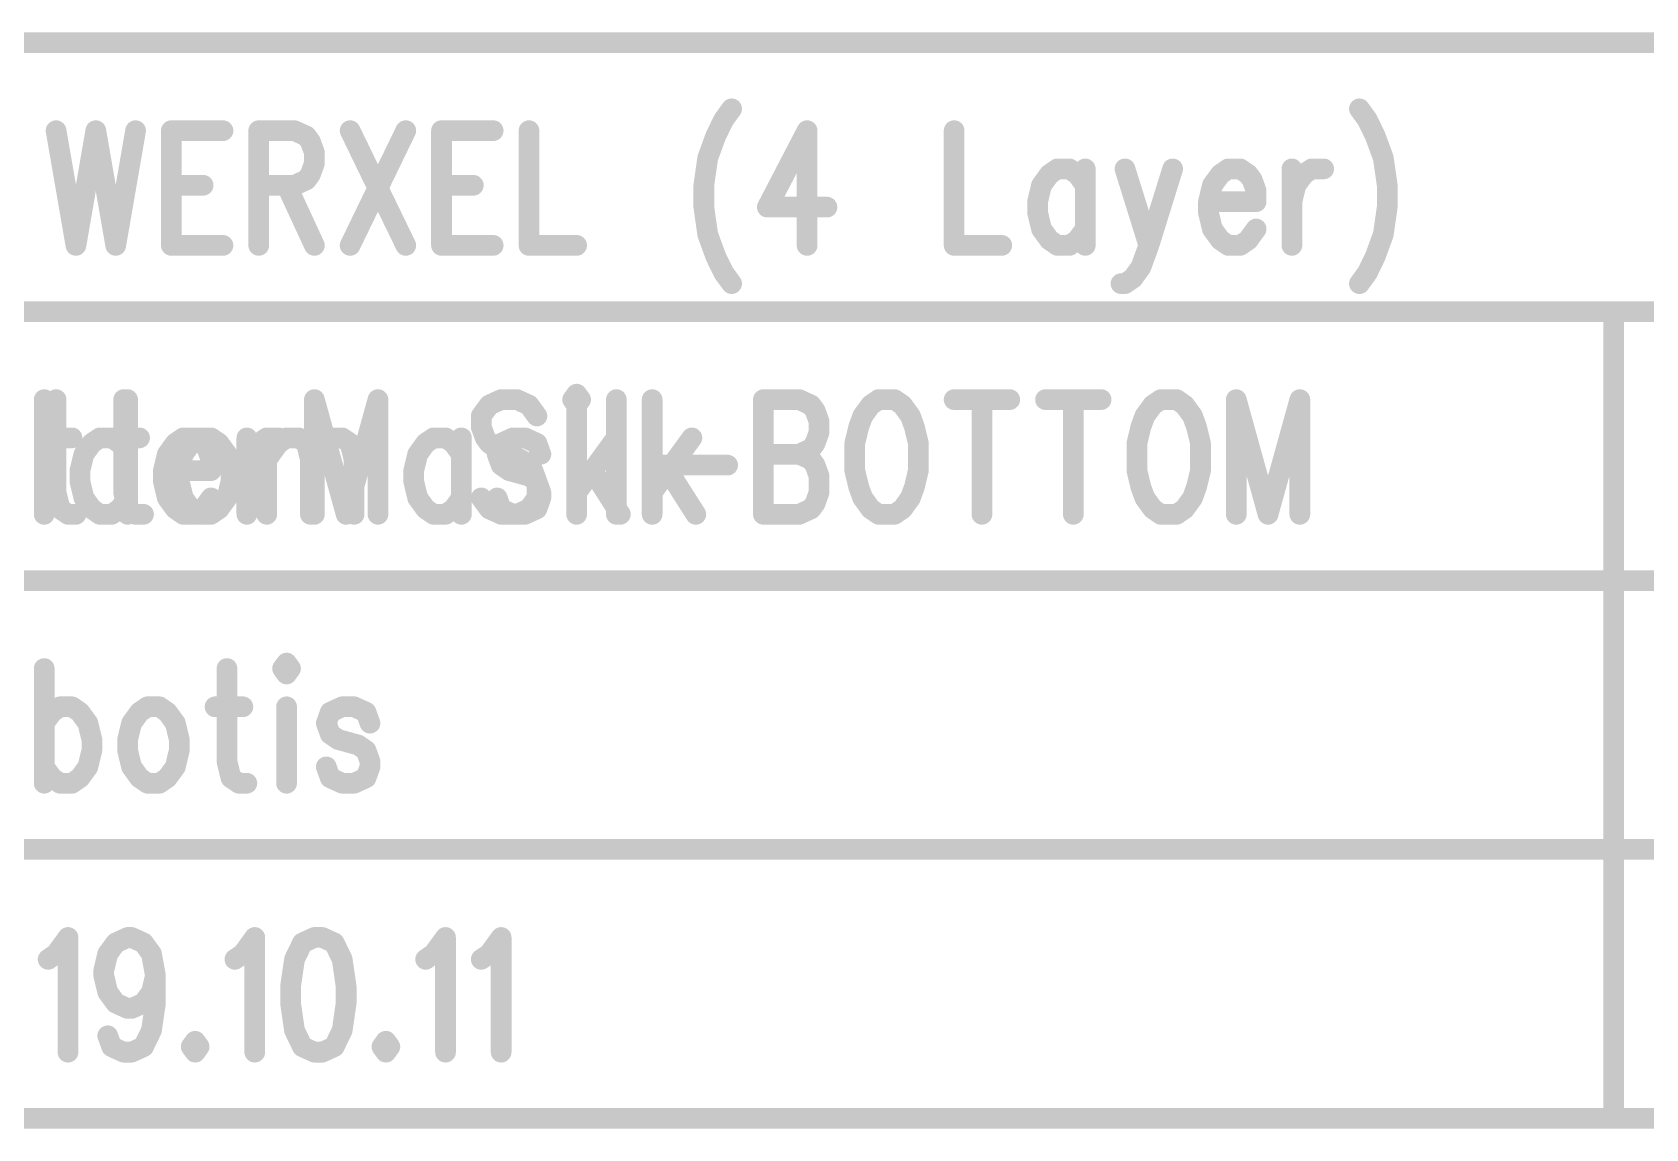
# Model space of a CAD drawing. Extents: x 100 to 144.1, y 92.1 to 144.1.
# Drawn here: x 105.36 to 113.15, y 92.1 to 97.4 of the extents above; entities that cross this region are included whole.
import ezdxf

# ---------------------------------------------------------------- set-up
doc = ezdxf.new("R2010")
doc.units = 0
doc.layers.get('0').update_dxf_attribs({"linetype": 'CONTINUOUS'})
doc.layers.add('MASK-BOTTOM_PHO', color=5, linetype='CONTINUOUS')
doc.layers.add('SILK-BOTTOM_PHO', color=14, linetype='CONTINUOUS')

# ---------------------------------------------------------------- blocks, each defined once
blk = doc.blocks.new('ROUND_1')
at = {"const_width": 0.050038}
blk.add_lwpolyline([(-0.025018, 0, 1), (0.025018, 0, 1)], format="xyb", close=True, dxfattribs=at)

msp = doc.modelspace()

# ---------------------------------------------------------------- linework, layer by layer
at = {"layer": 'MASK-BOTTOM_PHO', "const_width": 0.100076}
for points in [[(127.625094, 97.350072), (100.32492, 97.350072)], [(108.698284, 96.9772), (108.659676, 96.897952)], [(108.736638, 97.030032), (108.698284, 96.9772)], [(111.770922, 97.030032), (111.809276, 96.9772)], [(111.809276, 96.9772), (111.84763, 96.897952)], [(105.471722, 96.924368), (105.567734, 96.369886)], [(105.663746, 96.924368), (105.567734, 96.369886)], [(105.663746, 96.924368), (105.760012, 96.369886)], [(105.856024, 96.924368), (105.760012, 96.369886)], [(106.028744, 96.924368), (106.028744, 96.369886)], [(106.028744, 96.924368), (106.278426, 96.924368)], [(106.451146, 96.924368), (106.451146, 96.369886)], [(106.451146, 96.924368), (106.62412, 96.924368)], [(106.62412, 96.924368), (106.681778, 96.897952)], [(106.681778, 96.897952), (106.700828, 96.871536)], [(106.892852, 96.924368), (107.161838, 96.369886)], [(107.161838, 96.924368), (106.892852, 96.369886)], [(107.334558, 96.924368), (107.334558, 96.369886)], [(107.334558, 96.924368), (107.58424, 96.924368)], [(107.757214, 96.924368), (107.757214, 96.369886)], [(108.659676, 96.897952), (108.621322, 96.792542)], [(109.101382, 96.924368), (108.909358, 96.554798)], [(109.101382, 96.924368), (109.101382, 96.369886)], [(109.812074, 96.924368), (109.812074, 96.369886)], [(111.84763, 96.897952), (111.886238, 96.792542)], [(106.700828, 96.871536), (106.720132, 96.818704)], [(106.720132, 96.818704), (106.720132, 96.766126)], [(106.720132, 96.766126), (106.700828, 96.713294)], [(108.621322, 96.792542), (108.602272, 96.660462)], [(110.311438, 96.73971), (110.27283, 96.713294)], [(110.369096, 96.73971), (110.311438, 96.73971)], [(110.40745, 96.713294), (110.369096, 96.73971)], [(110.445804, 96.73971), (110.445804, 96.369886)], [(110.637828, 96.73971), (110.753144, 96.369886)], [(110.868206, 96.73971), (110.753144, 96.369886)], [(111.137192, 96.73971), (111.098838, 96.713294)], [(111.19485, 96.73971), (111.137192, 96.73971)], [(111.233204, 96.713294), (111.19485, 96.73971)], [(111.444532, 96.73971), (111.444532, 96.369886)], [(111.501936, 96.713294), (111.540544, 96.73971)], [(111.540544, 96.73971), (111.597948, 96.73971)], [(111.886238, 96.792542), (111.905288, 96.660462)], [(106.028744, 96.660462), (106.182414, 96.660462)], [(106.62412, 96.660462), (106.451146, 96.660462)], [(106.585766, 96.660462), (106.720132, 96.369886)], [(106.681778, 96.686878), (106.62412, 96.660462)], [(106.700828, 96.713294), (106.681778, 96.686878)], [(107.334558, 96.660462), (107.488228, 96.660462)], [(108.602272, 96.660462), (108.602272, 96.554798)], [(110.234476, 96.660462), (110.215426, 96.581214)], [(110.27283, 96.713294), (110.234476, 96.660462)], [(110.445804, 96.660462), (110.40745, 96.713294)], [(111.06023, 96.660462), (111.04118, 96.581214)], [(111.098838, 96.713294), (111.06023, 96.660462)], [(111.252508, 96.686878), (111.233204, 96.713294)], [(111.271558, 96.634046), (111.252508, 96.686878)], [(111.444532, 96.581214), (111.463582, 96.660462)], [(111.463582, 96.660462), (111.501936, 96.713294)], [(111.905288, 96.660462), (111.905288, 96.554798)], [(110.215426, 96.581214), (110.215426, 96.528382)], [(111.04118, 96.581214), (111.271558, 96.581214)], [(111.04118, 96.581214), (111.04118, 96.528382)], [(111.271558, 96.581214), (111.271558, 96.634046)], [(108.602272, 96.554798), (108.621322, 96.422718)], [(108.909358, 96.554798), (109.197394, 96.554798)], [(110.215426, 96.528382), (110.234476, 96.449134)], [(111.04118, 96.528382), (111.06023, 96.449134)], [(111.905288, 96.554798), (111.886238, 96.422718)], [(108.621322, 96.422718), (108.659676, 96.317054)], [(110.234476, 96.449134), (110.27283, 96.396302)], [(110.40745, 96.396302), (110.445804, 96.449134)], [(111.06023, 96.449134), (111.098838, 96.396302)], [(111.233204, 96.396302), (111.271558, 96.449134)], [(111.886238, 96.422718), (111.84763, 96.317054)], [(106.028744, 96.369886), (106.278426, 96.369886)], [(107.334558, 96.369886), (107.58424, 96.369886)], [(107.757214, 96.369886), (107.987592, 96.369886)], [(109.812074, 96.369886), (110.042452, 96.369886)], [(110.27283, 96.396302), (110.311438, 96.369886)], [(110.311438, 96.369886), (110.369096, 96.369886)], [(110.369096, 96.369886), (110.40745, 96.396302)], [(110.753144, 96.369886), (110.714536, 96.264222)], [(111.098838, 96.396302), (111.137192, 96.369886)], [(111.137192, 96.369886), (111.19485, 96.369886)], [(111.19485, 96.369886), (111.233204, 96.396302)], [(108.659676, 96.317054), (108.698284, 96.237806)], [(110.714536, 96.264222), (110.676182, 96.21139)], [(111.84763, 96.317054), (111.809276, 96.237806)], [(108.698284, 96.237806), (108.736638, 96.184974)], [(110.637828, 96.184974), (110.618524, 96.184974)], [(110.676182, 96.21139), (110.637828, 96.184974)], [(111.809276, 96.237806), (111.770922, 96.184974)], [(120.474994, 96.0501), (100.000054, 96.0501)], [(113.000028, 96.0501), (113.000028, 92.14993)], [(105.414318, 95.624396), (105.414318, 95.069914)], [(105.817416, 95.624396), (105.817416, 95.069914)], [(106.720132, 95.624396), (106.720132, 95.069914)], [(106.720132, 95.624396), (106.873802, 95.069914)], [(107.027472, 95.624396), (106.873802, 95.069914)], [(107.027472, 95.624396), (107.027472, 95.069914)], [(107.987592, 95.624396), (107.987592, 95.069914)], [(108.890308, 95.624396), (108.890308, 95.069914)], [(108.890308, 95.624396), (109.063028, 95.624396)], [(109.063028, 95.624396), (109.120686, 95.59798)], [(109.120686, 95.59798), (109.13999, 95.571564)], [(109.13999, 95.571564), (109.15904, 95.518732)], [(109.408722, 95.59798), (109.370368, 95.545148)], [(109.447076, 95.624396), (109.408722, 95.59798)], [(109.524038, 95.624396), (109.447076, 95.624396)], [(109.562392, 95.59798), (109.524038, 95.624396)], [(109.600746, 95.545148), (109.562392, 95.59798)], [(109.812074, 95.624396), (110.080806, 95.624396)], [(109.94644, 95.624396), (109.94644, 95.069914)], [(110.25378, 95.624396), (110.522512, 95.624396)], [(110.388146, 95.624396), (110.388146, 95.069914)], [(110.772194, 95.59798), (110.73384, 95.545148)], [(110.810802, 95.624396), (110.772194, 95.59798)], [(110.88751, 95.624396), (110.810802, 95.624396)], [(110.925864, 95.59798), (110.88751, 95.624396)], [(110.964218, 95.545148), (110.925864, 95.59798)], [(111.175546, 95.624396), (111.175546, 95.069914)], [(111.175546, 95.624396), (111.329216, 95.069914)], [(111.482886, 95.624396), (111.329216, 95.069914)], [(111.482886, 95.624396), (111.482886, 95.069914)], [(109.15904, 95.518732), (109.15904, 95.4659)], [(109.351064, 95.492316), (109.332014, 95.413322)], [(109.370368, 95.545148), (109.351064, 95.492316)], [(109.62005, 95.492316), (109.600746, 95.545148)], [(109.6391, 95.413322), (109.62005, 95.492316)], [(110.714536, 95.492316), (110.695486, 95.413322)], [(110.73384, 95.545148), (110.714536, 95.492316)], [(110.983522, 95.492316), (110.964218, 95.545148)], [(111.002826, 95.413322), (110.983522, 95.492316)], [(105.644696, 95.413322), (105.606342, 95.36049)], [(105.68305, 95.439484), (105.644696, 95.413322)], [(105.740708, 95.439484), (105.68305, 95.439484)], [(105.779062, 95.413322), (105.740708, 95.439484)], [(105.817416, 95.36049), (105.779062, 95.413322)], [(106.048048, 95.413322), (106.00944, 95.36049)], [(106.086402, 95.439484), (106.048048, 95.413322)], [(106.14406, 95.439484), (106.086402, 95.439484)], [(106.182414, 95.413322), (106.14406, 95.439484)], [(106.201464, 95.386906), (106.182414, 95.413322)], [(106.393742, 95.439484), (106.393742, 95.069914)], [(106.412792, 95.36049), (106.451146, 95.413322)], [(106.451146, 95.413322), (106.489754, 95.439484)], [(106.489754, 95.439484), (106.547158, 95.439484)], [(107.25785, 95.413322), (107.219496, 95.36049)], [(107.296204, 95.439484), (107.25785, 95.413322)], [(107.353862, 95.439484), (107.296204, 95.439484)], [(107.392216, 95.413322), (107.353862, 95.439484)], [(107.43057, 95.36049), (107.392216, 95.413322)], [(107.43057, 95.439484), (107.43057, 95.069914)], [(107.622848, 95.413322), (107.603544, 95.36049)], [(107.680252, 95.439484), (107.622848, 95.413322)], [(107.73791, 95.439484), (107.680252, 95.439484)], [(107.795568, 95.413322), (107.73791, 95.439484)], [(107.814872, 95.36049), (107.795568, 95.413322)], [(108.179616, 95.439484), (107.987592, 95.175578)], [(109.13999, 95.413322), (109.120686, 95.386906)], [(109.15904, 95.4659), (109.13999, 95.413322)], [(109.332014, 95.413322), (109.332014, 95.281242)], [(109.6391, 95.281242), (109.6391, 95.413322)], [(110.695486, 95.413322), (110.695486, 95.281242)], [(111.002826, 95.281242), (111.002826, 95.413322)], [(105.606342, 95.36049), (105.587038, 95.281242)], [(106.00944, 95.36049), (105.99039, 95.281242)], [(106.220768, 95.334074), (106.201464, 95.386906)], [(106.220768, 95.281242), (106.220768, 95.334074)], [(106.393742, 95.281242), (106.412792, 95.36049)], [(107.219496, 95.36049), (107.200192, 95.281242)], [(107.603544, 95.36049), (107.622848, 95.307658)], [(108.890308, 95.36049), (109.063028, 95.36049)], [(109.120686, 95.386906), (109.063028, 95.36049)], [(109.063028, 95.36049), (109.120686, 95.334074)], [(109.120686, 95.334074), (109.13999, 95.307658)], [(105.587038, 95.281242), (105.587038, 95.22841)], [(105.99039, 95.281242), (106.220768, 95.281242)], [(105.99039, 95.281242), (105.99039, 95.22841)], [(107.200192, 95.281242), (107.200192, 95.22841)], [(107.622848, 95.307658), (107.661202, 95.281242)], [(107.661202, 95.281242), (107.757214, 95.254826)], [(107.757214, 95.254826), (107.795568, 95.22841)], [(108.064554, 95.281242), (108.19892, 95.069914)], [(108.37164, 95.307658), (108.717334, 95.307658)], [(109.13999, 95.307658), (109.15904, 95.254826)], [(109.15904, 95.254826), (109.15904, 95.175578)], [(109.332014, 95.281242), (109.351064, 95.201994)], [(109.62005, 95.201994), (109.6391, 95.281242)], [(110.695486, 95.281242), (110.714536, 95.201994)], [(110.983522, 95.201994), (111.002826, 95.281242)], [(105.587038, 95.22841), (105.606342, 95.149162)], [(105.99039, 95.22841), (106.00944, 95.149162)], [(107.200192, 95.22841), (107.219496, 95.149162)], [(107.795568, 95.22841), (107.814872, 95.175578)], [(107.814872, 95.175578), (107.814872, 95.149162)], [(109.15904, 95.175578), (109.13999, 95.122746)], [(109.351064, 95.201994), (109.370368, 95.149162)], [(109.600746, 95.149162), (109.62005, 95.201994)], [(110.714536, 95.201994), (110.73384, 95.149162)], [(110.964218, 95.149162), (110.983522, 95.201994)], [(105.606342, 95.149162), (105.644696, 95.09633)], [(105.644696, 95.09633), (105.68305, 95.069914)], [(105.740708, 95.069914), (105.779062, 95.09633)], [(105.779062, 95.09633), (105.817416, 95.149162)], [(106.00944, 95.149162), (106.048048, 95.09633)], [(106.048048, 95.09633), (106.086402, 95.069914)], [(106.14406, 95.069914), (106.182414, 95.09633)], [(106.182414, 95.09633), (106.220768, 95.149162)], [(107.219496, 95.149162), (107.25785, 95.09633)], [(107.25785, 95.09633), (107.296204, 95.069914)], [(107.353862, 95.069914), (107.392216, 95.09633)], [(107.392216, 95.09633), (107.43057, 95.149162)], [(107.622848, 95.09633), (107.603544, 95.149162)], [(107.680252, 95.069914), (107.622848, 95.09633)], [(107.795568, 95.09633), (107.73791, 95.069914)], [(107.814872, 95.149162), (107.795568, 95.09633)], [(109.120686, 95.09633), (109.063028, 95.069914)], [(109.13999, 95.122746), (109.120686, 95.09633)], [(109.370368, 95.149162), (109.408722, 95.09633)], [(109.408722, 95.09633), (109.447076, 95.069914)], [(109.524038, 95.069914), (109.562392, 95.09633)], [(109.562392, 95.09633), (109.600746, 95.149162)], [(110.73384, 95.149162), (110.772194, 95.09633)], [(110.772194, 95.09633), (110.810802, 95.069914)], [(110.88751, 95.069914), (110.925864, 95.09633)], [(110.925864, 95.09633), (110.964218, 95.149162)], [(105.68305, 95.069914), (105.740708, 95.069914)], [(106.086402, 95.069914), (106.14406, 95.069914)], [(107.296204, 95.069914), (107.353862, 95.069914)], [(107.73791, 95.069914), (107.680252, 95.069914)], [(109.063028, 95.069914), (108.890308, 95.069914)], [(109.447076, 95.069914), (109.524038, 95.069914)], [(110.810802, 95.069914), (110.88751, 95.069914)], [(120.474994, 94.749874), (100.000054, 94.749874)], [(105.414318, 94.324424), (105.414318, 93.769942)], [(106.29773, 94.324424), (106.29773, 93.875606)], [(106.585766, 94.35084), (106.566462, 94.324424)], [(106.566462, 94.324424), (106.585766, 94.298008)], [(106.604816, 94.324424), (106.585766, 94.35084)], [(106.585766, 94.298008), (106.604816, 94.324424)], [(105.414318, 94.060264), (105.452672, 94.113096)], [(105.452672, 94.113096), (105.491026, 94.139512)], [(105.491026, 94.139512), (105.548684, 94.139512)], [(105.548684, 94.139512), (105.587038, 94.113096)], [(105.587038, 94.113096), (105.625392, 94.060264)], [(105.875074, 94.113096), (105.83672, 94.060264)], [(105.913428, 94.139512), (105.875074, 94.113096)], [(105.971086, 94.139512), (105.913428, 94.139512)], [(106.00944, 94.113096), (105.971086, 94.139512)], [(106.048048, 94.060264), (106.00944, 94.113096)], [(106.240072, 94.139512), (106.374438, 94.139512)], [(106.585766, 94.139512), (106.585766, 93.769942)], [(106.79684, 94.113096), (106.77779, 94.060264)], [(106.854498, 94.139512), (106.79684, 94.113096)], [(106.912156, 94.139512), (106.854498, 94.139512)], [(106.969814, 94.113096), (106.912156, 94.139512)], [(106.988864, 94.060264), (106.969814, 94.113096)], [(105.625392, 94.060264), (105.644696, 93.98127)], [(105.83672, 94.060264), (105.817416, 93.98127)], [(106.067098, 93.98127), (106.048048, 94.060264)], [(106.77779, 94.060264), (106.79684, 94.007686)], [(106.79684, 94.007686), (106.835448, 93.98127)], [(105.644696, 93.928438), (105.625392, 93.84919)], [(105.644696, 93.98127), (105.644696, 93.928438)], [(105.817416, 93.98127), (105.817416, 93.928438)], [(105.817416, 93.928438), (105.83672, 93.84919)], [(106.048048, 93.84919), (106.067098, 93.928438)], [(106.067098, 93.928438), (106.067098, 93.98127)], [(106.835448, 93.98127), (106.93146, 93.954854)], [(106.93146, 93.954854), (106.969814, 93.928438)], [(106.969814, 93.928438), (106.988864, 93.875606)], [(105.452672, 93.796358), (105.414318, 93.84919)], [(105.625392, 93.84919), (105.587038, 93.796358)], [(105.83672, 93.84919), (105.875074, 93.796358)], [(106.00944, 93.796358), (106.048048, 93.84919)], [(106.29773, 93.875606), (106.31678, 93.796358)], [(106.79684, 93.796358), (106.77779, 93.84919)], [(106.988864, 93.84919), (106.969814, 93.796358)], [(106.988864, 93.875606), (106.988864, 93.84919)], [(105.491026, 93.769942), (105.452672, 93.796358)], [(105.548684, 93.769942), (105.491026, 93.769942)], [(105.587038, 93.796358), (105.548684, 93.769942)], [(105.875074, 93.796358), (105.913428, 93.769942)], [(105.913428, 93.769942), (105.971086, 93.769942)], [(105.971086, 93.769942), (106.00944, 93.796358)], [(106.31678, 93.796358), (106.355134, 93.769942)], [(106.355134, 93.769942), (106.393742, 93.769942)], [(106.854498, 93.769942), (106.79684, 93.796358)], [(106.912156, 93.769942), (106.854498, 93.769942)], [(106.969814, 93.796358), (106.912156, 93.769942)], [(120.474994, 93.449902), (100.000054, 93.449902)], [(105.471722, 92.945204), (105.52938, 93.024452)], [(105.52938, 93.024452), (105.52938, 92.46997)], [(105.721404, 92.945204), (105.760012, 92.998036)], [(105.760012, 92.998036), (105.817416, 93.024452)], [(105.817416, 93.024452), (105.83672, 93.024452)], [(105.83672, 93.024452), (105.894378, 92.998036)], [(105.894378, 92.998036), (105.932732, 92.945204)], [(106.374438, 92.945204), (106.432096, 93.024452)], [(106.432096, 93.024452), (106.432096, 92.46997)], [(106.662474, 92.998036), (106.62412, 92.918788)], [(106.720132, 93.024452), (106.662474, 92.998036)], [(106.758486, 93.024452), (106.720132, 93.024452)], [(106.816144, 92.998036), (106.758486, 93.024452)], [(106.854498, 92.918788), (106.816144, 92.998036)], [(107.296204, 92.945204), (107.353862, 93.024452)], [(107.353862, 93.024452), (107.353862, 92.46997)], [(107.56519, 92.945204), (107.622848, 93.024452)], [(107.622848, 93.024452), (107.622848, 92.46997)], [(105.433368, 92.918788), (105.471722, 92.945204)], [(105.702354, 92.865956), (105.721404, 92.945204)], [(105.932732, 92.945204), (105.952036, 92.83954)], [(106.336084, 92.918788), (106.374438, 92.945204)], [(106.62412, 92.918788), (106.604816, 92.786708)], [(106.873802, 92.786708), (106.854498, 92.918788)], [(107.25785, 92.918788), (107.296204, 92.945204)], [(107.526582, 92.918788), (107.56519, 92.945204)], [(105.702354, 92.83954), (105.702354, 92.865956)], [(105.721404, 92.760292), (105.702354, 92.83954)], [(105.952036, 92.83954), (105.932732, 92.760292)], [(105.952036, 92.83954), (105.952036, 92.70746)], [(105.760012, 92.70746), (105.721404, 92.760292)], [(105.932732, 92.760292), (105.894378, 92.70746)], [(106.604816, 92.786708), (106.604816, 92.70746)], [(106.873802, 92.70746), (106.873802, 92.786708)], [(105.817416, 92.681298), (105.760012, 92.70746)], [(105.83672, 92.681298), (105.817416, 92.681298)], [(105.894378, 92.70746), (105.83672, 92.681298)], [(105.952036, 92.70746), (105.932732, 92.575634)], [(106.604816, 92.70746), (106.62412, 92.575634)], [(106.854498, 92.575634), (106.873802, 92.70746)], [(105.740708, 92.496386), (105.721404, 92.549218)], [(105.932732, 92.575634), (105.894378, 92.496386)], [(106.14406, 92.522802), (106.124756, 92.496386)], [(106.16311, 92.496386), (106.14406, 92.522802)], [(106.62412, 92.575634), (106.662474, 92.496386)], [(106.816144, 92.496386), (106.854498, 92.575634)], [(107.065826, 92.522802), (107.046522, 92.496386)], [(107.084876, 92.496386), (107.065826, 92.522802)], [(105.798366, 92.46997), (105.740708, 92.496386)], [(105.83672, 92.46997), (105.798366, 92.46997)], [(105.894378, 92.496386), (105.83672, 92.46997)], [(106.124756, 92.496386), (106.14406, 92.46997)], [(106.14406, 92.46997), (106.16311, 92.496386)], [(106.662474, 92.496386), (106.720132, 92.46997)], [(106.720132, 92.46997), (106.758486, 92.46997)], [(106.758486, 92.46997), (106.816144, 92.496386)], [(107.046522, 92.496386), (107.065826, 92.46997)], [(107.065826, 92.46997), (107.084876, 92.496386)], [(100.32492, 92.14993), (127.625094, 92.14993)]]:
    msp.add_lwpolyline(points, dxfattribs=at)
at = {"layer": 'SILK-BOTTOM_PHO', "const_width": 0.100076}
for points in [[(127.625094, 97.350072), (100.32492, 97.350072)], [(108.698284, 96.9772), (108.659676, 96.897952)], [(108.736638, 97.030032), (108.698284, 96.9772)], [(111.770922, 97.030032), (111.809276, 96.9772)], [(111.809276, 96.9772), (111.84763, 96.897952)], [(105.471722, 96.924368), (105.567734, 96.369886)], [(105.663746, 96.924368), (105.567734, 96.369886)], [(105.663746, 96.924368), (105.760012, 96.369886)], [(105.856024, 96.924368), (105.760012, 96.369886)], [(106.028744, 96.924368), (106.028744, 96.369886)], [(106.028744, 96.924368), (106.278426, 96.924368)], [(106.451146, 96.924368), (106.451146, 96.369886)], [(106.451146, 96.924368), (106.62412, 96.924368)], [(106.62412, 96.924368), (106.681778, 96.897952)], [(106.681778, 96.897952), (106.700828, 96.871536)], [(106.892852, 96.924368), (107.161838, 96.369886)], [(107.161838, 96.924368), (106.892852, 96.369886)], [(107.334558, 96.924368), (107.334558, 96.369886)], [(107.334558, 96.924368), (107.58424, 96.924368)], [(107.757214, 96.924368), (107.757214, 96.369886)], [(108.659676, 96.897952), (108.621322, 96.792542)], [(109.101382, 96.924368), (108.909358, 96.554798)], [(109.101382, 96.924368), (109.101382, 96.369886)], [(109.812074, 96.924368), (109.812074, 96.369886)], [(111.84763, 96.897952), (111.886238, 96.792542)], [(106.700828, 96.871536), (106.720132, 96.818704)], [(106.720132, 96.818704), (106.720132, 96.766126)], [(106.720132, 96.766126), (106.700828, 96.713294)], [(108.621322, 96.792542), (108.602272, 96.660462)], [(110.311438, 96.73971), (110.27283, 96.713294)], [(110.369096, 96.73971), (110.311438, 96.73971)], [(110.40745, 96.713294), (110.369096, 96.73971)], [(110.445804, 96.73971), (110.445804, 96.369886)], [(110.637828, 96.73971), (110.753144, 96.369886)], [(110.868206, 96.73971), (110.753144, 96.369886)], [(111.137192, 96.73971), (111.098838, 96.713294)], [(111.19485, 96.73971), (111.137192, 96.73971)], [(111.233204, 96.713294), (111.19485, 96.73971)], [(111.444532, 96.73971), (111.444532, 96.369886)], [(111.501936, 96.713294), (111.540544, 96.73971)], [(111.540544, 96.73971), (111.597948, 96.73971)], [(111.886238, 96.792542), (111.905288, 96.660462)], [(106.028744, 96.660462), (106.182414, 96.660462)], [(106.62412, 96.660462), (106.451146, 96.660462)], [(106.585766, 96.660462), (106.720132, 96.369886)], [(106.681778, 96.686878), (106.62412, 96.660462)], [(106.700828, 96.713294), (106.681778, 96.686878)], [(107.334558, 96.660462), (107.488228, 96.660462)], [(108.602272, 96.660462), (108.602272, 96.554798)], [(110.234476, 96.660462), (110.215426, 96.581214)], [(110.27283, 96.713294), (110.234476, 96.660462)], [(110.445804, 96.660462), (110.40745, 96.713294)], [(111.06023, 96.660462), (111.04118, 96.581214)], [(111.098838, 96.713294), (111.06023, 96.660462)], [(111.252508, 96.686878), (111.233204, 96.713294)], [(111.271558, 96.634046), (111.252508, 96.686878)], [(111.444532, 96.581214), (111.463582, 96.660462)], [(111.463582, 96.660462), (111.501936, 96.713294)], [(111.905288, 96.660462), (111.905288, 96.554798)], [(110.215426, 96.581214), (110.215426, 96.528382)], [(111.04118, 96.581214), (111.271558, 96.581214)], [(111.04118, 96.581214), (111.04118, 96.528382)], [(111.271558, 96.581214), (111.271558, 96.634046)], [(108.602272, 96.554798), (108.621322, 96.422718)], [(108.909358, 96.554798), (109.197394, 96.554798)], [(110.215426, 96.528382), (110.234476, 96.449134)], [(111.04118, 96.528382), (111.06023, 96.449134)], [(111.905288, 96.554798), (111.886238, 96.422718)], [(108.621322, 96.422718), (108.659676, 96.317054)], [(110.234476, 96.449134), (110.27283, 96.396302)], [(110.40745, 96.396302), (110.445804, 96.449134)], [(111.06023, 96.449134), (111.098838, 96.396302)], [(111.233204, 96.396302), (111.271558, 96.449134)], [(111.886238, 96.422718), (111.84763, 96.317054)], [(106.028744, 96.369886), (106.278426, 96.369886)], [(107.334558, 96.369886), (107.58424, 96.369886)], [(107.757214, 96.369886), (107.987592, 96.369886)], [(109.812074, 96.369886), (110.042452, 96.369886)], [(110.27283, 96.396302), (110.311438, 96.369886)], [(110.311438, 96.369886), (110.369096, 96.369886)], [(110.369096, 96.369886), (110.40745, 96.396302)], [(110.753144, 96.369886), (110.714536, 96.264222)], [(111.098838, 96.396302), (111.137192, 96.369886)], [(111.137192, 96.369886), (111.19485, 96.369886)], [(111.19485, 96.369886), (111.233204, 96.396302)], [(108.659676, 96.317054), (108.698284, 96.237806)], [(110.714536, 96.264222), (110.676182, 96.21139)], [(111.84763, 96.317054), (111.809276, 96.237806)], [(108.698284, 96.237806), (108.736638, 96.184974)], [(110.637828, 96.184974), (110.618524, 96.184974)], [(110.676182, 96.21139), (110.637828, 96.184974)], [(111.809276, 96.237806), (111.770922, 96.184974)], [(120.474994, 96.0501), (100.000054, 96.0501)], [(113.000028, 96.0501), (113.000028, 92.14993)], [(107.987592, 95.650812), (107.968288, 95.624396)], [(108.006896, 95.624396), (107.987592, 95.650812)], [(105.471722, 95.624396), (105.471722, 95.175578)], [(105.798366, 95.624396), (105.798366, 95.175578)], [(107.56519, 95.59798), (107.526582, 95.545148)], [(107.622848, 95.624396), (107.56519, 95.59798)], [(107.699556, 95.624396), (107.622848, 95.624396)], [(107.757214, 95.59798), (107.699556, 95.624396)], [(107.795568, 95.545148), (107.757214, 95.59798)], [(107.968288, 95.624396), (107.987592, 95.59798)], [(107.987592, 95.59798), (108.006896, 95.624396)], [(108.179616, 95.624396), (108.179616, 95.069914)], [(108.35259, 95.624396), (108.35259, 95.069914)], [(107.526582, 95.545148), (107.526582, 95.492316)], [(107.526582, 95.492316), (107.545886, 95.439484)], [(105.414318, 95.439484), (105.548684, 95.439484)], [(105.740708, 95.439484), (105.875074, 95.439484)], [(106.124756, 95.413322), (106.086402, 95.36049)], [(106.16311, 95.439484), (106.124756, 95.413322)], [(106.220768, 95.439484), (106.16311, 95.439484)], [(106.259122, 95.413322), (106.220768, 95.439484)], [(106.29773, 95.36049), (106.259122, 95.413322)], [(106.489754, 95.439484), (106.489754, 95.069914)], [(106.489754, 95.334074), (106.547158, 95.413322)], [(106.547158, 95.413322), (106.585766, 95.439484)], [(106.585766, 95.439484), (106.64317, 95.439484)], [(106.64317, 95.439484), (106.681778, 95.413322)], [(106.681778, 95.413322), (106.700828, 95.334074)], [(106.700828, 95.334074), (106.758486, 95.413322)], [(106.758486, 95.413322), (106.79684, 95.439484)], [(106.79684, 95.439484), (106.854498, 95.439484)], [(106.854498, 95.439484), (106.892852, 95.413322)], [(106.892852, 95.413322), (106.912156, 95.334074)], [(107.545886, 95.439484), (107.56519, 95.413322)], [(107.56519, 95.413322), (107.603544, 95.386906)], [(107.987592, 95.439484), (107.987592, 95.069914)], [(108.544614, 95.439484), (108.35259, 95.175578)], [(106.086402, 95.36049), (106.067098, 95.281242)], [(106.31678, 95.281242), (106.29773, 95.36049)], [(106.700828, 95.334074), (106.700828, 95.069914)], [(106.912156, 95.334074), (106.912156, 95.069914)], [(107.603544, 95.386906), (107.71886, 95.334074)], [(107.71886, 95.334074), (107.757214, 95.307658)], [(106.067098, 95.281242), (106.067098, 95.22841)], [(106.31678, 95.22841), (106.31678, 95.281242)], [(107.757214, 95.307658), (107.776264, 95.281242)], [(107.776264, 95.281242), (107.795568, 95.22841)], [(108.429298, 95.281242), (108.563664, 95.069914)], [(105.471722, 95.175578), (105.491026, 95.09633)], [(105.798366, 95.175578), (105.817416, 95.09633)], [(106.067098, 95.22841), (106.086402, 95.149162)], [(106.29773, 95.149162), (106.31678, 95.22841)], [(107.795568, 95.22841), (107.795568, 95.149162)], [(105.491026, 95.09633), (105.52938, 95.069914)], [(105.817416, 95.09633), (105.856024, 95.069914)], [(106.086402, 95.149162), (106.124756, 95.09633)], [(106.124756, 95.09633), (106.16311, 95.069914)], [(106.220768, 95.069914), (106.259122, 95.09633)], [(106.259122, 95.09633), (106.29773, 95.149162)], [(107.56519, 95.09633), (107.526582, 95.149162)], [(107.622848, 95.069914), (107.56519, 95.09633)], [(107.757214, 95.09633), (107.699556, 95.069914)], [(107.795568, 95.149162), (107.757214, 95.09633)], [(105.52938, 95.069914), (105.567734, 95.069914)], [(105.856024, 95.069914), (105.894378, 95.069914)], [(106.16311, 95.069914), (106.220768, 95.069914)], [(107.699556, 95.069914), (107.622848, 95.069914)], [(120.474994, 94.749874), (100.000054, 94.749874)], [(105.414318, 94.324424), (105.414318, 93.769942)], [(106.29773, 94.324424), (106.29773, 93.875606)], [(106.585766, 94.35084), (106.566462, 94.324424)], [(106.566462, 94.324424), (106.585766, 94.298008)], [(106.604816, 94.324424), (106.585766, 94.35084)], [(106.585766, 94.298008), (106.604816, 94.324424)], [(105.414318, 94.060264), (105.452672, 94.113096)], [(105.452672, 94.113096), (105.491026, 94.139512)], [(105.491026, 94.139512), (105.548684, 94.139512)], [(105.548684, 94.139512), (105.587038, 94.113096)], [(105.587038, 94.113096), (105.625392, 94.060264)], [(105.875074, 94.113096), (105.83672, 94.060264)], [(105.913428, 94.139512), (105.875074, 94.113096)], [(105.971086, 94.139512), (105.913428, 94.139512)], [(106.00944, 94.113096), (105.971086, 94.139512)], [(106.048048, 94.060264), (106.00944, 94.113096)], [(106.240072, 94.139512), (106.374438, 94.139512)], [(106.585766, 94.139512), (106.585766, 93.769942)], [(106.79684, 94.113096), (106.77779, 94.060264)], [(106.854498, 94.139512), (106.79684, 94.113096)], [(106.912156, 94.139512), (106.854498, 94.139512)], [(106.969814, 94.113096), (106.912156, 94.139512)], [(106.988864, 94.060264), (106.969814, 94.113096)], [(105.625392, 94.060264), (105.644696, 93.98127)], [(105.83672, 94.060264), (105.817416, 93.98127)], [(106.067098, 93.98127), (106.048048, 94.060264)], [(106.77779, 94.060264), (106.79684, 94.007686)], [(106.79684, 94.007686), (106.835448, 93.98127)], [(105.644696, 93.928438), (105.625392, 93.84919)], [(105.644696, 93.98127), (105.644696, 93.928438)], [(105.817416, 93.98127), (105.817416, 93.928438)], [(105.817416, 93.928438), (105.83672, 93.84919)], [(106.048048, 93.84919), (106.067098, 93.928438)], [(106.067098, 93.928438), (106.067098, 93.98127)], [(106.835448, 93.98127), (106.93146, 93.954854)], [(106.93146, 93.954854), (106.969814, 93.928438)], [(106.969814, 93.928438), (106.988864, 93.875606)], [(105.452672, 93.796358), (105.414318, 93.84919)], [(105.625392, 93.84919), (105.587038, 93.796358)], [(105.83672, 93.84919), (105.875074, 93.796358)], [(106.00944, 93.796358), (106.048048, 93.84919)], [(106.29773, 93.875606), (106.31678, 93.796358)], [(106.79684, 93.796358), (106.77779, 93.84919)], [(106.988864, 93.84919), (106.969814, 93.796358)], [(106.988864, 93.875606), (106.988864, 93.84919)], [(105.491026, 93.769942), (105.452672, 93.796358)], [(105.548684, 93.769942), (105.491026, 93.769942)], [(105.587038, 93.796358), (105.548684, 93.769942)], [(105.875074, 93.796358), (105.913428, 93.769942)], [(105.913428, 93.769942), (105.971086, 93.769942)], [(105.971086, 93.769942), (106.00944, 93.796358)], [(106.31678, 93.796358), (106.355134, 93.769942)], [(106.355134, 93.769942), (106.393742, 93.769942)], [(106.854498, 93.769942), (106.79684, 93.796358)], [(106.912156, 93.769942), (106.854498, 93.769942)], [(106.969814, 93.796358), (106.912156, 93.769942)], [(120.474994, 93.449902), (100.000054, 93.449902)], [(105.471722, 92.945204), (105.52938, 93.024452)], [(105.52938, 93.024452), (105.52938, 92.46997)], [(105.721404, 92.945204), (105.760012, 92.998036)], [(105.760012, 92.998036), (105.817416, 93.024452)], [(105.817416, 93.024452), (105.83672, 93.024452)], [(105.83672, 93.024452), (105.894378, 92.998036)], [(105.894378, 92.998036), (105.932732, 92.945204)], [(106.374438, 92.945204), (106.432096, 93.024452)], [(106.432096, 93.024452), (106.432096, 92.46997)], [(106.662474, 92.998036), (106.62412, 92.918788)], [(106.720132, 93.024452), (106.662474, 92.998036)], [(106.758486, 93.024452), (106.720132, 93.024452)], [(106.816144, 92.998036), (106.758486, 93.024452)], [(106.854498, 92.918788), (106.816144, 92.998036)], [(107.296204, 92.945204), (107.353862, 93.024452)], [(107.353862, 93.024452), (107.353862, 92.46997)], [(107.56519, 92.945204), (107.622848, 93.024452)], [(107.622848, 93.024452), (107.622848, 92.46997)], [(105.433368, 92.918788), (105.471722, 92.945204)], [(105.702354, 92.865956), (105.721404, 92.945204)], [(105.932732, 92.945204), (105.952036, 92.83954)], [(106.336084, 92.918788), (106.374438, 92.945204)], [(106.62412, 92.918788), (106.604816, 92.786708)], [(106.873802, 92.786708), (106.854498, 92.918788)], [(107.25785, 92.918788), (107.296204, 92.945204)], [(107.526582, 92.918788), (107.56519, 92.945204)], [(105.702354, 92.83954), (105.702354, 92.865956)], [(105.721404, 92.760292), (105.702354, 92.83954)], [(105.952036, 92.83954), (105.932732, 92.760292)], [(105.952036, 92.83954), (105.952036, 92.70746)], [(105.760012, 92.70746), (105.721404, 92.760292)], [(105.932732, 92.760292), (105.894378, 92.70746)], [(106.604816, 92.786708), (106.604816, 92.70746)], [(106.873802, 92.70746), (106.873802, 92.786708)], [(105.817416, 92.681298), (105.760012, 92.70746)], [(105.83672, 92.681298), (105.817416, 92.681298)], [(105.894378, 92.70746), (105.83672, 92.681298)], [(105.952036, 92.70746), (105.932732, 92.575634)], [(106.604816, 92.70746), (106.62412, 92.575634)], [(106.854498, 92.575634), (106.873802, 92.70746)], [(105.740708, 92.496386), (105.721404, 92.549218)], [(105.932732, 92.575634), (105.894378, 92.496386)], [(106.14406, 92.522802), (106.124756, 92.496386)], [(106.16311, 92.496386), (106.14406, 92.522802)], [(106.62412, 92.575634), (106.662474, 92.496386)], [(106.816144, 92.496386), (106.854498, 92.575634)], [(107.065826, 92.522802), (107.046522, 92.496386)], [(107.084876, 92.496386), (107.065826, 92.522802)], [(105.798366, 92.46997), (105.740708, 92.496386)], [(105.83672, 92.46997), (105.798366, 92.46997)], [(105.894378, 92.496386), (105.83672, 92.46997)], [(106.124756, 92.496386), (106.14406, 92.46997)], [(106.14406, 92.46997), (106.16311, 92.496386)], [(106.662474, 92.496386), (106.720132, 92.46997)], [(106.720132, 92.46997), (106.758486, 92.46997)], [(106.758486, 92.46997), (106.816144, 92.496386)], [(107.046522, 92.496386), (107.065826, 92.46997)], [(107.065826, 92.46997), (107.084876, 92.496386)], [(100.32492, 92.14993), (127.625094, 92.14993)]]:
    msp.add_lwpolyline(points, dxfattribs=at)

# ---------------------------------------------------------------- block references
at = {"layer": 'MASK-BOTTOM_PHO'}
for p in [(108.698284, 96.9772), (108.736638, 97.030032), (111.770922, 97.030032), (111.809276, 96.9772), (105.471722, 96.924368), (105.663746, 96.924368), (105.663746, 96.924368), (105.856024, 96.924368), (106.028744, 96.924368), (106.028744, 96.924368), (106.278426, 96.924368), (106.451146, 96.924368), (106.451146, 96.924368), (106.62412, 96.924368), (106.681778, 96.897952), (106.892852, 96.924368), (107.161838, 96.924368), (107.334558, 96.924368), (107.334558, 96.924368), (107.58424, 96.924368), (107.757214, 96.924368), (108.659676, 96.897952), (109.101382, 96.924368), (109.101382, 96.924368), (109.812074, 96.924368), (111.84763, 96.897952), (106.700828, 96.871536), (106.720132, 96.818704), (106.720132, 96.766126), (108.621322, 96.792542), (110.311438, 96.73971), (110.369096, 96.73971), (110.445804, 96.73971), (110.637828, 96.73971), (110.868206, 96.73971), (111.137192, 96.73971), (111.19485, 96.73971), (111.444532, 96.73971), (111.540544, 96.73971), (111.597948, 96.73971), (111.886238, 96.792542), (106.028744, 96.660462), (106.182414, 96.660462), (106.451146, 96.660462), (106.585766, 96.660462), (106.62412, 96.660462), (106.681778, 96.686878), (106.700828, 96.713294), (107.334558, 96.660462), (107.488228, 96.660462), (108.602272, 96.660462), (110.234476, 96.660462), (110.27283, 96.713294), (110.40745, 96.713294), (110.445804, 96.660462), (111.06023, 96.660462), (111.098838, 96.713294), (111.233204, 96.713294), (111.252508, 96.686878), (111.463582, 96.660462), (111.501936, 96.713294), (111.905288, 96.660462), (110.215426, 96.581214), (111.04118, 96.581214), (111.04118, 96.581214), (111.271558, 96.634046), (111.271558, 96.581214), (111.444532, 96.581214), (108.602272, 96.554798), (108.909358, 96.554798), (109.197394, 96.554798), (110.215426, 96.528382), (111.04118, 96.528382), (111.905288, 96.554798), (108.621322, 96.422718), (110.234476, 96.449134), (110.445804, 96.449134), (111.06023, 96.449134), (111.271558, 96.449134), (111.886238, 96.422718), (105.567734, 96.369886), (105.567734, 96.369886), (105.760012, 96.369886), (105.760012, 96.369886), (106.028744, 96.369886), (106.028744, 96.369886), (106.278426, 96.369886), (106.451146, 96.369886), (106.720132, 96.369886), (106.892852, 96.369886), (107.161838, 96.369886), (107.334558, 96.369886), (107.334558, 96.369886), (107.58424, 96.369886), (107.757214, 96.369886), (107.987592, 96.369886), (109.101382, 96.369886), (109.812074, 96.369886), (110.042452, 96.369886), (110.27283, 96.396302), (110.311438, 96.369886), (110.369096, 96.369886), (110.40745, 96.396302), (110.445804, 96.369886), (110.753144, 96.369886), (110.753144, 96.369886), (111.098838, 96.396302), (111.137192, 96.369886), (111.19485, 96.369886), (111.233204, 96.396302), (111.444532, 96.369886), (108.659676, 96.317054), (110.714536, 96.264222), (111.84763, 96.317054), (108.698284, 96.237806), (108.736638, 96.184974), (110.618524, 96.184974), (110.637828, 96.184974), (110.676182, 96.21139), (111.770922, 96.184974), (111.809276, 96.237806), (113.000028, 96.0501), (105.414318, 95.624396), (105.817416, 95.624396), (106.720132, 95.624396), (106.720132, 95.624396), (107.027472, 95.624396), (107.027472, 95.624396), (107.987592, 95.624396), (108.890308, 95.624396), (108.890308, 95.624396), (109.063028, 95.624396), (109.120686, 95.59798), (109.13999, 95.571564), (109.408722, 95.59798), (109.447076, 95.624396), (109.447076, 95.624396), (109.524038, 95.624396), (109.562392, 95.59798), (109.812074, 95.624396), (109.94644, 95.624396), (110.080806, 95.624396), (110.25378, 95.624396), (110.388146, 95.624396), (110.522512, 95.624396), (110.772194, 95.59798), (110.810802, 95.624396), (110.810802, 95.624396), (110.88751, 95.624396), (110.925864, 95.59798), (111.175546, 95.624396), (111.175546, 95.624396), (111.482886, 95.624396), (111.482886, 95.624396), (109.15904, 95.518732), (109.351064, 95.492316), (109.370368, 95.545148), (109.600746, 95.545148), (109.62005, 95.492316), (110.714536, 95.492316), (110.73384, 95.545148), (110.964218, 95.545148), (110.983522, 95.492316), (105.644696, 95.413322), (105.68305, 95.439484), (105.740708, 95.439484), (105.779062, 95.413322), (106.048048, 95.413322), (106.086402, 95.439484), (106.14406, 95.439484), (106.182414, 95.413322), (106.393742, 95.439484), (106.451146, 95.413322), (106.489754, 95.439484), (106.547158, 95.439484), (107.25785, 95.413322), (107.296204, 95.439484), (107.353862, 95.439484), (107.392216, 95.413322), (107.43057, 95.439484), (107.622848, 95.413322), (107.680252, 95.439484), (107.73791, 95.439484), (107.795568, 95.413322), (108.179616, 95.439484), (109.13999, 95.413322), (109.15904, 95.4659), (109.332014, 95.413322), (109.6391, 95.413322), (110.695486, 95.413322), (111.002826, 95.413322), (105.606342, 95.36049), (105.817416, 95.36049), (106.00944, 95.36049), (106.201464, 95.386906), (106.201464, 95.386906), (106.220768, 95.334074), (106.412792, 95.36049), (107.219496, 95.36049), (107.43057, 95.36049), (107.603544, 95.36049), (107.814872, 95.36049), (108.890308, 95.36049), (109.063028, 95.36049), (109.063028, 95.36049), (109.120686, 95.386906), (109.120686, 95.334074), (105.587038, 95.281242), (105.99039, 95.281242), (105.99039, 95.281242), (106.220768, 95.281242), (106.393742, 95.281242), (107.200192, 95.281242), (107.622848, 95.307658), (107.661202, 95.281242), (107.757214, 95.254826), (108.064554, 95.281242), (108.37164, 95.307658), (108.717334, 95.307658), (109.13999, 95.307658), (109.15904, 95.254826), (109.332014, 95.281242), (109.6391, 95.281242), (110.695486, 95.281242), (111.002826, 95.281242), (105.587038, 95.22841), (105.99039, 95.22841), (107.200192, 95.22841), (107.795568, 95.22841), (107.814872, 95.175578), (107.987592, 95.175578), (109.15904, 95.175578), (109.351064, 95.201994), (109.62005, 95.201994), (110.714536, 95.201994), (110.983522, 95.201994), (105.606342, 95.149162), (105.644696, 95.09633), (105.779062, 95.09633), (105.817416, 95.149162), (106.00944, 95.149162), (106.048048, 95.09633), (106.182414, 95.09633), (106.220768, 95.149162), (107.219496, 95.149162), (107.25785, 95.09633), (107.392216, 95.09633), (107.43057, 95.149162), (107.603544, 95.149162), (107.622848, 95.09633), (107.795568, 95.09633), (107.814872, 95.149162), (109.120686, 95.09633), (109.13999, 95.122746), (109.370368, 95.149162), (109.408722, 95.09633), (109.562392, 95.09633), (109.600746, 95.149162), (110.73384, 95.149162), (110.772194, 95.09633), (110.925864, 95.09633), (110.964218, 95.149162), (105.414318, 95.069914), (105.68305, 95.069914), (105.740708, 95.069914), (105.817416, 95.069914), (106.086402, 95.069914), (106.14406, 95.069914), (106.393742, 95.069914), (106.720132, 95.069914), (106.873802, 95.069914), (106.873802, 95.069914), (107.027472, 95.069914), (107.296204, 95.069914), (107.353862, 95.069914), (107.43057, 95.069914), (107.680252, 95.069914), (107.73791, 95.069914), (107.987592, 95.069914), (108.19892, 95.069914), (108.890308, 95.069914), (108.890308, 95.069914), (109.063028, 95.069914), (109.447076, 95.069914), (109.524038, 95.069914), (109.94644, 95.069914), (110.388146, 95.069914), (110.810802, 95.069914), (110.88751, 95.069914), (111.175546, 95.069914), (111.329216, 95.069914), (111.329216, 95.069914), (111.482886, 95.069914), (105.414318, 94.324424), (106.29773, 94.324424), (106.566462, 94.324424), (106.566462, 94.324424), (106.585766, 94.35084), (106.604816, 94.324424), (106.585766, 94.298008), (105.452672, 94.113096), (105.491026, 94.139512), (105.548684, 94.139512), (105.587038, 94.113096), (105.875074, 94.113096), (105.913428, 94.139512), (105.913428, 94.139512), (105.971086, 94.139512), (106.00944, 94.113096), (106.240072, 94.139512), (106.374438, 94.139512), (106.585766, 94.139512), (106.79684, 94.113096), (106.854498, 94.139512), (106.912156, 94.139512), (106.969814, 94.113096), (105.414318, 94.060264), (105.625392, 94.060264), (105.625392, 94.060264), (105.83672, 94.060264), (105.83672, 94.060264), (106.048048, 94.060264), (106.048048, 94.060264), (106.77779, 94.060264), (106.77779, 94.060264), (106.79684, 94.007686), (106.988864, 94.060264), (105.644696, 93.98127), (105.644696, 93.928438), (105.817416, 93.98127), (105.817416, 93.928438), (106.067098, 93.98127), (106.067098, 93.928438), (106.835448, 93.98127), (106.93146, 93.954854), (106.969814, 93.928438), (105.414318, 93.84919), (105.625392, 93.84919), (105.83672, 93.84919), (106.048048, 93.84919), (106.29773, 93.875606), (106.77779, 93.84919), (106.988864, 93.875606), (106.988864, 93.84919), (105.414318, 93.769942), (105.452672, 93.796358), (105.491026, 93.769942), (105.548684, 93.769942), (105.587038, 93.796358), (105.875074, 93.796358), (105.913428, 93.769942), (105.971086, 93.769942), (106.00944, 93.796358), (106.31678, 93.796358), (106.355134, 93.769942), (106.393742, 93.769942), (106.585766, 93.769942), (106.79684, 93.796358), (106.854498, 93.769942), (106.912156, 93.769942), (106.969814, 93.796358), (105.52938, 93.024452), (105.760012, 92.998036), (105.817416, 93.024452), (105.83672, 93.024452), (105.894378, 92.998036), (106.432096, 93.024452), (106.662474, 92.998036), (106.720132, 93.024452), (106.720132, 93.024452), (106.758486, 93.024452), (106.816144, 92.998036), (107.353862, 93.024452), (107.622848, 93.024452), (105.433368, 92.918788), (105.471722, 92.945204), (105.721404, 92.945204), (105.932732, 92.945204), (106.336084, 92.918788), (106.374438, 92.945204), (106.62412, 92.918788), (106.854498, 92.918788), (107.25785, 92.918788), (107.296204, 92.945204), (107.526582, 92.918788), (107.56519, 92.945204), (105.702354, 92.865956), (105.702354, 92.83954), (105.952036, 92.83954), (105.952036, 92.83954), (105.721404, 92.760292), (105.932732, 92.760292), (106.604816, 92.786708), (106.873802, 92.786708), (105.760012, 92.70746), (105.817416, 92.681298), (105.83672, 92.681298), (105.894378, 92.70746), (105.952036, 92.70746), (106.604816, 92.70746), (106.873802, 92.70746), (105.721404, 92.549218), (105.932732, 92.575634), (106.14406, 92.522802), (106.14406, 92.522802), (106.62412, 92.575634), (106.854498, 92.575634), (107.065826, 92.522802), (107.065826, 92.522802), (105.52938, 92.46997), (105.740708, 92.496386), (105.798366, 92.46997), (105.83672, 92.46997), (105.894378, 92.496386), (106.124756, 92.496386), (106.14406, 92.46997), (106.16311, 92.496386), (106.432096, 92.46997), (106.662474, 92.496386), (106.720132, 92.46997), (106.758486, 92.46997), (106.816144, 92.496386), (107.046522, 92.496386), (107.065826, 92.46997), (107.084876, 92.496386), (107.353862, 92.46997), (107.622848, 92.46997), (113.000028, 92.14993)]:
    msp.add_blockref('ROUND_1', p, dxfattribs=at)
at = {"layer": 'SILK-BOTTOM_PHO'}
for p in [(108.698284, 96.9772), (108.736638, 97.030032), (111.770922, 97.030032), (111.809276, 96.9772), (105.471722, 96.924368), (105.663746, 96.924368), (105.663746, 96.924368), (105.856024, 96.924368), (106.028744, 96.924368), (106.028744, 96.924368), (106.278426, 96.924368), (106.451146, 96.924368), (106.451146, 96.924368), (106.62412, 96.924368), (106.681778, 96.897952), (106.892852, 96.924368), (107.161838, 96.924368), (107.334558, 96.924368), (107.334558, 96.924368), (107.58424, 96.924368), (107.757214, 96.924368), (108.659676, 96.897952), (109.101382, 96.924368), (109.101382, 96.924368), (109.812074, 96.924368), (111.84763, 96.897952), (106.700828, 96.871536), (106.720132, 96.818704), (106.720132, 96.766126), (108.621322, 96.792542), (110.311438, 96.73971), (110.369096, 96.73971), (110.445804, 96.73971), (110.637828, 96.73971), (110.868206, 96.73971), (111.137192, 96.73971), (111.19485, 96.73971), (111.444532, 96.73971), (111.540544, 96.73971), (111.597948, 96.73971), (111.886238, 96.792542), (106.028744, 96.660462), (106.182414, 96.660462), (106.451146, 96.660462), (106.585766, 96.660462), (106.62412, 96.660462), (106.681778, 96.686878), (106.700828, 96.713294), (107.334558, 96.660462), (107.488228, 96.660462), (108.602272, 96.660462), (110.234476, 96.660462), (110.27283, 96.713294), (110.40745, 96.713294), (110.445804, 96.660462), (111.06023, 96.660462), (111.098838, 96.713294), (111.233204, 96.713294), (111.252508, 96.686878), (111.463582, 96.660462), (111.501936, 96.713294), (111.905288, 96.660462), (110.215426, 96.581214), (111.04118, 96.581214), (111.04118, 96.581214), (111.271558, 96.634046), (111.271558, 96.581214), (111.444532, 96.581214), (108.602272, 96.554798), (108.909358, 96.554798), (109.197394, 96.554798), (110.215426, 96.528382), (111.04118, 96.528382), (111.905288, 96.554798), (108.621322, 96.422718), (110.234476, 96.449134), (110.445804, 96.449134), (111.06023, 96.449134), (111.271558, 96.449134), (111.886238, 96.422718), (105.567734, 96.369886), (105.567734, 96.369886), (105.760012, 96.369886), (105.760012, 96.369886), (106.028744, 96.369886), (106.028744, 96.369886), (106.278426, 96.369886), (106.451146, 96.369886), (106.720132, 96.369886), (106.892852, 96.369886), (107.161838, 96.369886), (107.334558, 96.369886), (107.334558, 96.369886), (107.58424, 96.369886), (107.757214, 96.369886), (107.987592, 96.369886), (109.101382, 96.369886), (109.812074, 96.369886), (110.042452, 96.369886), (110.27283, 96.396302), (110.311438, 96.369886), (110.369096, 96.369886), (110.40745, 96.396302), (110.445804, 96.369886), (110.753144, 96.369886), (110.753144, 96.369886), (111.098838, 96.396302), (111.137192, 96.369886), (111.19485, 96.369886), (111.233204, 96.396302), (111.444532, 96.369886), (108.659676, 96.317054), (110.714536, 96.264222), (111.84763, 96.317054), (108.698284, 96.237806), (108.736638, 96.184974), (110.618524, 96.184974), (110.637828, 96.184974), (110.676182, 96.21139), (111.770922, 96.184974), (111.809276, 96.237806), (113.000028, 96.0501), (107.987592, 95.650812), (105.471722, 95.624396), (105.798366, 95.624396), (107.56519, 95.59798), (107.622848, 95.624396), (107.699556, 95.624396), (107.757214, 95.59798), (107.968288, 95.624396), (107.968288, 95.624396), (107.987592, 95.59798), (108.006896, 95.624396), (108.179616, 95.624396), (108.35259, 95.624396), (107.526582, 95.545148), (107.526582, 95.492316), (107.795568, 95.545148), (105.414318, 95.439484), (105.548684, 95.439484), (105.740708, 95.439484), (105.875074, 95.439484), (106.124756, 95.413322), (106.16311, 95.439484), (106.16311, 95.439484), (106.220768, 95.439484), (106.259122, 95.413322), (106.489754, 95.439484), (106.547158, 95.413322), (106.585766, 95.439484), (106.64317, 95.439484), (106.681778, 95.413322), (106.758486, 95.413322), (106.79684, 95.439484), (106.854498, 95.439484), (106.892852, 95.413322), (107.545886, 95.439484), (107.56519, 95.413322), (107.987592, 95.439484), (108.544614, 95.439484), (106.086402, 95.36049), (106.29773, 95.36049), (106.489754, 95.334074), (106.700828, 95.334074), (106.700828, 95.334074), (106.912156, 95.334074), (107.603544, 95.386906), (107.71886, 95.334074), (106.067098, 95.281242), (106.31678, 95.281242), (107.757214, 95.307658), (107.776264, 95.281242), (108.429298, 95.281242), (105.471722, 95.175578), (105.798366, 95.175578), (106.067098, 95.22841), (106.31678, 95.22841), (107.795568, 95.22841), (108.35259, 95.175578), (105.491026, 95.09633), (105.817416, 95.09633), (106.086402, 95.149162), (106.124756, 95.09633), (106.259122, 95.09633), (106.29773, 95.149162), (107.526582, 95.149162), (107.56519, 95.09633), (107.757214, 95.09633), (107.795568, 95.149162), (105.52938, 95.069914), (105.567734, 95.069914), (105.856024, 95.069914), (105.894378, 95.069914), (106.16311, 95.069914), (106.220768, 95.069914), (106.489754, 95.069914), (106.700828, 95.069914), (106.912156, 95.069914), (107.622848, 95.069914), (107.699556, 95.069914), (107.987592, 95.069914), (108.179616, 95.069914), (108.35259, 95.069914), (108.563664, 95.069914), (105.414318, 94.324424), (106.29773, 94.324424), (106.566462, 94.324424), (106.566462, 94.324424), (106.585766, 94.35084), (106.604816, 94.324424), (106.585766, 94.298008), (105.452672, 94.113096), (105.491026, 94.139512), (105.548684, 94.139512), (105.587038, 94.113096), (105.875074, 94.113096), (105.913428, 94.139512), (105.913428, 94.139512), (105.971086, 94.139512), (106.00944, 94.113096), (106.240072, 94.139512), (106.374438, 94.139512), (106.585766, 94.139512), (106.79684, 94.113096), (106.854498, 94.139512), (106.912156, 94.139512), (106.969814, 94.113096), (105.414318, 94.060264), (105.625392, 94.060264), (105.625392, 94.060264), (105.83672, 94.060264), (105.83672, 94.060264), (106.048048, 94.060264), (106.048048, 94.060264), (106.77779, 94.060264), (106.77779, 94.060264), (106.79684, 94.007686), (106.988864, 94.060264), (105.644696, 93.98127), (105.644696, 93.928438), (105.817416, 93.98127), (105.817416, 93.928438), (106.067098, 93.98127), (106.067098, 93.928438), (106.835448, 93.98127), (106.93146, 93.954854), (106.969814, 93.928438), (105.414318, 93.84919), (105.625392, 93.84919), (105.83672, 93.84919), (106.048048, 93.84919), (106.29773, 93.875606), (106.77779, 93.84919), (106.988864, 93.875606), (106.988864, 93.84919), (105.414318, 93.769942), (105.452672, 93.796358), (105.491026, 93.769942), (105.548684, 93.769942), (105.587038, 93.796358), (105.875074, 93.796358), (105.913428, 93.769942), (105.971086, 93.769942), (106.00944, 93.796358), (106.31678, 93.796358), (106.355134, 93.769942), (106.393742, 93.769942), (106.585766, 93.769942), (106.79684, 93.796358), (106.854498, 93.769942), (106.912156, 93.769942), (106.969814, 93.796358), (105.52938, 93.024452), (105.760012, 92.998036), (105.817416, 93.024452), (105.83672, 93.024452), (105.894378, 92.998036), (106.432096, 93.024452), (106.662474, 92.998036), (106.720132, 93.024452), (106.720132, 93.024452), (106.758486, 93.024452), (106.816144, 92.998036), (107.353862, 93.024452), (107.622848, 93.024452), (105.433368, 92.918788), (105.471722, 92.945204), (105.721404, 92.945204), (105.932732, 92.945204), (106.336084, 92.918788), (106.374438, 92.945204), (106.62412, 92.918788), (106.854498, 92.918788), (107.25785, 92.918788), (107.296204, 92.945204), (107.526582, 92.918788), (107.56519, 92.945204), (105.702354, 92.865956), (105.702354, 92.83954), (105.952036, 92.83954), (105.952036, 92.83954), (105.721404, 92.760292), (105.932732, 92.760292), (106.604816, 92.786708), (106.873802, 92.786708), (105.760012, 92.70746), (105.817416, 92.681298), (105.83672, 92.681298), (105.894378, 92.70746), (105.952036, 92.70746), (106.604816, 92.70746), (106.873802, 92.70746), (105.721404, 92.549218), (105.932732, 92.575634), (106.14406, 92.522802), (106.14406, 92.522802), (106.62412, 92.575634), (106.854498, 92.575634), (107.065826, 92.522802), (107.065826, 92.522802), (105.52938, 92.46997), (105.740708, 92.496386), (105.798366, 92.46997), (105.83672, 92.46997), (105.894378, 92.496386), (106.124756, 92.496386), (106.14406, 92.46997), (106.16311, 92.496386), (106.432096, 92.46997), (106.662474, 92.496386), (106.720132, 92.46997), (106.758486, 92.46997), (106.816144, 92.496386), (107.046522, 92.496386), (107.065826, 92.46997), (107.084876, 92.496386), (107.353862, 92.46997), (107.622848, 92.46997), (113.000028, 92.14993)]:
    msp.add_blockref('ROUND_1', p, dxfattribs=at)

doc.saveas('drawing.dxf')
